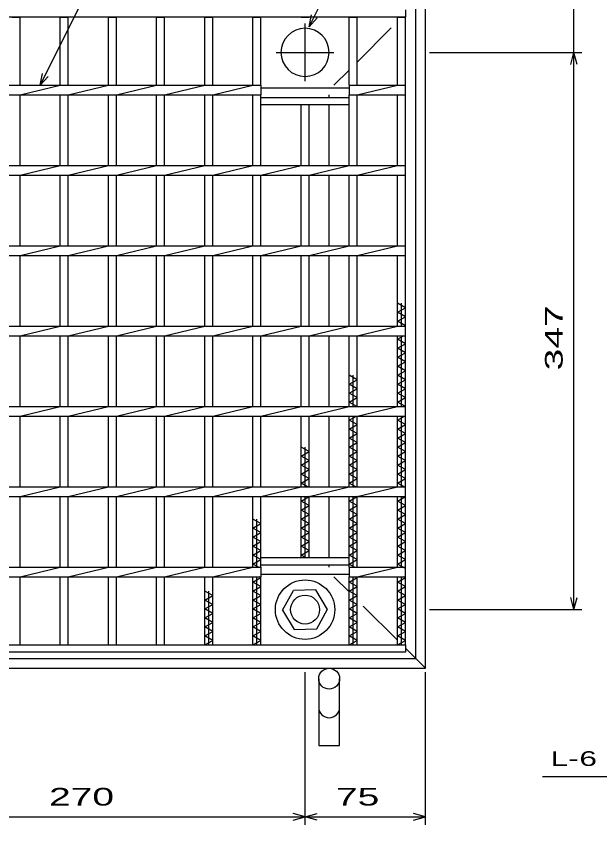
# Model space of a CAD drawing. Units: millimetres, scale not verified. Extents: x -910 to 866, y -641 to 527.
# Drawn here: x -470 to -107, y -233 to 270 of the extents above; entities that cross this region are included whole.
import ezdxf
from ezdxf.enums import TextEntityAlignment as Align

# ---------------------------------------------------------------- set-up
doc = ezdxf.new("R2010")
doc.units = ezdxf.units.MM
doc.header["$LTSCALE"] = 5
doc.linetypes.add('CHAIN', pattern=[18.5, 12, -1.5, 3.5, -1.5])
doc.linetypes.add('DASHED', pattern=[7.5, 6, -1.5])
for name, color, linetype, lineweight in [('16', 3, 'Continuous', 25), ('19', 6, 'Continuous', 25), ('22', 4, 'Continuous', 25)]:
    doc.layers.add(name, color=color, linetype=linetype, lineweight=lineweight)
doc.styles.add('ベクトル', font='')
doc.styles.get('ベクトル').set_extended_font_data('ベクトル')

msp = doc.modelspace()

# ---------------------------------------------------------------- linework, layer by layer
at = {"layer": '16'}
for p, q in [((-228, 274.25), (-228, 269.75)), ((-228, 269.75), (-623, 269.75)), ((-473, 269.75), (-468, 269.75)), ((-468, 227.25), (-468, 269.75)), ((-443, 227.25), (-443, 269.75)), ((-443, 269.75), (-438, 269.75)), ((-438, 227.25), (-438, 269.75)), ((-413, 227.25), (-413, 269.75)), ((-413, 269.75), (-408, 269.75)), ((-408, 227.25), (-408, 269.75)), ((-383, 227.25), (-383, 269.75)), ((-383, 269.75), (-378, 269.75)), ((-378, 227.25), (-378, 269.75)), ((-353, 227.25), (-353, 269.75)), ((-353, 269.75), (-348, 269.75)), ((-348, 227.25), (-348, 269.75)), ((-323, 227.25), (-323, 269.75)), ((-323, 269.75), (-318, 269.75)), ((-318, 227.25), (-318, 269.75)), ((-293, 269.75), (-288, 269.75)), ((-263, 227.25), (-263, 269.75)), ((-263, 269.75), (-258, 269.75)), ((-258, 227.25), (-258, 269.75)), ((-233, 227.25), (-233, 269.75)), ((-233, 269.75), (-228, 269.75)), ((-228, -121.25), (-228, 269.75)), ((-533, 227.25), (-318, 227.25)), ((-468, 221.25), (-443, 227.25)), ((-438, 221.25), (-413, 227.25)), ((-408, 221.25), (-383, 227.25)), ((-378, 221.25), (-353, 227.25)), ((-348, 221.25), (-323, 227.25)), ((-318, 227.25), (-318, 221.25)), ((-263, 227.25), (-228, 227.25)), ((-263, 227.25), (-263, 221.25)), ((-258, 221.25), (-233, 227.25)), ((-228, 221.25), (-228, 227.25)), ((-318, 225.75), (-263, 225.75)), ((-533, 221.25), (-318, 221.25)), ((-468, 177.25), (-468, 221.25)), ((-443, 177.25), (-443, 221.25)), ((-438, 177.25), (-438, 221.25)), ((-413, 177.25), (-413, 221.25)), ((-408, 177.25), (-408, 221.25)), ((-383, 177.25), (-383, 221.25)), ((-378, 177.25), (-378, 221.25)), ((-353, 177.25), (-353, 221.25)), ((-348, 177.25), (-348, 221.25)), ((-323, 177.25), (-323, 221.25)), ((-318, 177.25), (-318, 221.25)), ((-318, 219.75), (-263, 219.75)), ((-318, 215.25), (-318, 219.75)), ((-263, 221.25), (-228, 221.25)), ((-263, 177.25), (-263, 221.25)), ((-263, 215.25), (-263, 219.75)), ((-258, 177.25), (-258, 221.25)), ((-233, 177.25), (-233, 221.25)), ((-318, 215.25), (-263, 215.25)), ((-293, 177.25), (-293, 215.25)), ((-288, 177.25), (-288, 215.25)), ((-623, 177.25), (-228, 177.25)), ((-468, 171.25), (-443, 177.25)), ((-438, 171.25), (-413, 177.25)), ((-408, 171.25), (-383, 177.25)), ((-378, 171.25), (-353, 177.25)), ((-348, 171.25), (-323, 177.25)), ((-318, 171.25), (-293, 177.25)), ((-288, 171.25), (-263, 177.25)), ((-258, 171.25), (-233, 177.25)), ((-228, 171.25), (-228, 177.25)), ((-623, 171.25), (-228, 171.25)), ((-468, 127.25), (-468, 171.25)), ((-443, 127.25), (-443, 171.25)), ((-438, 127.25), (-438, 171.25)), ((-413, 127.25), (-413, 171.25)), ((-408, 127.25), (-408, 171.25)), ((-383, 127.25), (-383, 171.25)), ((-378, 127.25), (-378, 171.25)), ((-353, 127.25), (-353, 171.25)), ((-348, 127.25), (-348, 171.25)), ((-323, 127.25), (-323, 171.25)), ((-318, 127.25), (-318, 171.25)), ((-293, 127.25), (-293, 171.25)), ((-288, 127.25), (-288, 171.25)), ((-263, 127.25), (-263, 171.25)), ((-258, 127.25), (-258, 171.25)), ((-233, 127.25), (-233, 171.25)), ((-623, 127.25), (-228, 127.25)), ((-468, 121.25), (-443, 127.25)), ((-438, 121.25), (-413, 127.25)), ((-408, 121.25), (-383, 127.25)), ((-378, 121.25), (-353, 127.25)), ((-348, 121.25), (-323, 127.25)), ((-318, 121.25), (-293, 127.25)), ((-288, 121.25), (-263, 127.25)), ((-258, 121.25), (-233, 127.25)), ((-228, 121.25), (-228, 127.25)), ((-623, 121.25), (-228, 121.25)), ((-468, 77.25), (-468, 121.25)), ((-443, 77.25), (-443, 121.25)), ((-438, 77.25), (-438, 121.25)), ((-413, 77.25), (-413, 121.25)), ((-408, 77.25), (-408, 121.25)), ((-383, 77.25), (-383, 121.25)), ((-378, 77.25), (-378, 121.25)), ((-353, 77.25), (-353, 121.25)), ((-348, 77.25), (-348, 121.25)), ((-323, 77.25), (-323, 121.25)), ((-318, 77.25), (-318, 121.25)), ((-293, 77.25), (-293, 121.25)), ((-288, 77.25), (-288, 121.25)), ((-263, 77.25), (-263, 121.25)), ((-258, 77.25), (-258, 121.25)), ((-233, 77.25), (-233, 121.25)), ((-228, 88.75), (-233, 91.55)), ((-230.5, 77.25), (-230.5, 91.55)), ((-233, 85.95), (-228, 88.75)), ((-228, 83.15), (-233, 85.95)), ((-233, 80.35), (-228, 83.15)), ((-623, 77.25), (-228, 77.25)), ((-468, 71.25), (-443, 77.25)), ((-438, 71.25), (-413, 77.25)), ((-408, 71.25), (-383, 77.25)), ((-378, 71.25), (-353, 77.25)), ((-348, 71.25), (-323, 77.25)), ((-318, 71.25), (-293, 77.25)), ((-288, 71.25), (-263, 77.25)), ((-258, 71.25), (-233, 77.25)), ((-228, 77.55), (-233, 80.35)), ((-228.536, 77.25), (-228, 77.55)), ((-228, 71.25), (-228, 77.25)), ((-623, 71.25), (-228, 71.25)), ((-468, 27.25), (-468, 71.25)), ((-443, 27.25), (-443, 71.25)), ((-438, 27.25), (-438, 71.25)), ((-413, 27.25), (-413, 71.25)), ((-408, 27.25), (-408, 71.25)), ((-383, 27.25), (-383, 71.25)), ((-378, 27.25), (-378, 71.25)), ((-353, 27.25), (-353, 71.25)), ((-348, 27.25), (-348, 71.25)), ((-323, 27.25), (-323, 71.25)), ((-318, 27.25), (-318, 71.25)), ((-293, 27.25), (-293, 71.25)), ((-288, 27.25), (-288, 71.25)), ((-263, 27.25), (-263, 71.25)), ((-258, 27.25), (-258, 71.25)), ((-233, 27.25), (-233, 71.25)), ((-233, 69.15), (-229.25, 71.25)), ((-230.5, 27.25), (-230.5, 71.25)), ((-228, 66.35), (-233, 69.15)), ((-233, 63.55), (-228, 66.35)), ((-228, 60.75), (-233, 63.55)), ((-233, 57.95), (-228, 60.75)), ((-228, 55.15), (-233, 57.95)), ((-233, 52.35), (-228, 55.15)), ((-228, 49.55), (-233, 52.35)), ((-258, 43.95), (-263, 46.75)), ((-260.5, 27.25), (-260.5, 46.75)), ((-233, 46.75), (-228, 49.55)), ((-228, 43.95), (-233, 46.75)), ((-263, 41.15), (-258, 43.95)), ((-258, 38.35), (-263, 41.15)), ((-233, 41.15), (-228, 43.95)), ((-228, 38.35), (-233, 41.15)), ((-263, 35.55), (-258, 38.35)), ((-258, 32.75), (-263, 35.55)), ((-233, 35.55), (-228, 38.35)), ((-228, 32.75), (-233, 35.55)), ((-263, 29.95), (-258, 32.75)), ((-233, 29.95), (-228, 32.75)), ((-623, 27.25), (-228, 27.25)), ((-468, 21.25), (-443, 27.25)), ((-438, 21.25), (-413, 27.25)), ((-408, 21.25), (-383, 27.25)), ((-378, 21.25), (-353, 27.25)), ((-348, 21.25), (-323, 27.25)), ((-318, 21.25), (-293, 27.25)), ((-288, 21.25), (-263, 27.25)), ((-258.179, 27.25), (-263, 29.95)), ((-258, 21.25), (-233, 27.25)), ((-228, 27.15), (-233, 29.95)), ((-228, 21.25), (-228, 27.25)), ((-623, 21.25), (-228, 21.25)), ((-468, -22.75), (-468, 21.25)), ((-443, -22.75), (-443, 21.25)), ((-438, -22.75), (-438, 21.25)), ((-413, -22.75), (-413, 21.25)), ((-408, -22.75), (-408, 21.25)), ((-383, -22.75), (-383, 21.25)), ((-378, -22.75), (-378, 21.25)), ((-353, -22.75), (-353, 21.25)), ((-348, -22.75), (-348, 21.25)), ((-323, -22.75), (-323, 21.25)), ((-318, -22.75), (-318, 21.25)), ((-293, -22.75), (-293, 21.25)), ((-288, -22.75), (-288, 21.25)), ((-263, -22.75), (-263, 21.25)), ((-263, 18.75), (-258.536, 21.25)), ((-260.5, -22.75), (-260.5, 21.25)), ((-258, -22.75), (-258, 21.25)), ((-233, -22.75), (-233, 21.25)), ((-233, 18.75), (-228.536, 21.25)), ((-230.5, -22.75), (-230.5, 21.25)), ((-258, 15.95), (-263, 18.75)), ((-263, 13.15), (-258, 15.95)), ((-228, 15.95), (-233, 18.75)), ((-233, 13.15), (-228, 15.95)), ((-258, 10.35), (-263, 13.15)), ((-263, 7.55), (-258, 10.35)), ((-228, 10.35), (-233, 13.15)), ((-233, 7.55), (-228, 10.35)), ((-258, 4.75), (-263, 7.55)), ((-228, 4.75), (-233, 7.55)), ((-288, -0.85), (-293, 1.95)), ((-290.5, -22.75), (-290.5, 1.95)), ((-263, 1.95), (-258, 4.75)), ((-258, -0.85), (-263, 1.95)), ((-233, 1.95), (-228, 4.75)), ((-228, -0.85), (-233, 1.95)), ((-293, -3.65), (-288, -0.85)), ((-288, -6.45), (-293, -3.65)), ((-263, -3.65), (-258, -0.85)), ((-258, -6.45), (-263, -3.65)), ((-233, -3.65), (-228, -0.85)), ((-228, -6.45), (-233, -3.65)), ((-293, -9.25), (-288, -6.45)), ((-288, -12.05), (-293, -9.25)), ((-263, -9.25), (-258, -6.45)), ((-258, -12.05), (-263, -9.25)), ((-233, -9.25), (-228, -6.45)), ((-228, -12.05), (-233, -9.25)), ((-293, -14.85), (-288, -12.05)), ((-288, -17.65), (-293, -14.85)), ((-263, -14.85), (-258, -12.05)), ((-258, -17.65), (-263, -14.85)), ((-233, -14.85), (-228, -12.05)), ((-228, -17.65), (-233, -14.85)), ((-293, -20.45), (-288, -17.65)), ((-263, -20.45), (-258, -17.65)), ((-233, -20.45), (-228, -17.65)), ((-623, -22.75), (-228, -22.75)), ((-468, -28.75), (-443, -22.75)), ((-438, -28.75), (-413, -22.75)), ((-408, -28.75), (-383, -22.75)), ((-378, -28.75), (-353, -22.75)), ((-348, -28.75), (-323, -22.75)), ((-318, -28.75), (-293, -22.75)), ((-288.893, -22.75), (-293, -20.45)), ((-288, -28.75), (-263, -22.75)), ((-258.893, -22.75), (-263, -20.45)), ((-258, -28.75), (-233, -22.75)), ((-228, -23.25), (-233, -20.45)), ((-228, -28.75), (-228, -22.75)), ((-623, -28.75), (-228, -28.75)), ((-468, -72.75), (-468, -28.75)), ((-443, -72.75), (-443, -28.75)), ((-438, -72.75), (-438, -28.75)), ((-413, -72.75), (-413, -28.75)), ((-408, -72.75), (-408, -28.75)), ((-383, -72.75), (-383, -28.75)), ((-378, -72.75), (-378, -28.75)), ((-353, -72.75), (-353, -28.75)), ((-348, -72.75), (-348, -28.75)), ((-323, -72.75), (-323, -28.75)), ((-318, -72.75), (-318, -28.75)), ((-293, -66.75), (-293, -28.75)), ((-293, -31.65), (-288, -28.85)), ((-290.5, -66.75), (-290.5, -28.75)), ((-288, -28.85), (-288.179, -28.75)), ((-288, -66.75), (-288, -28.75)), ((-263, -72.75), (-263, -28.75)), ((-263, -31.65), (-258, -28.85)), ((-260.5, -72.75), (-260.5, -28.75)), ((-258, -28.85), (-258.179, -28.75)), ((-258, -72.75), (-258, -28.75)), ((-233, -72.75), (-233, -28.75)), ((-233, -31.65), (-228, -28.85)), ((-230.5, -72.75), (-230.5, -28.75)), ((-228, -28.85), (-228.179, -28.75)), ((-288, -34.45), (-293, -31.65)), ((-293, -37.25), (-288, -34.45)), ((-258, -34.45), (-263, -31.65)), ((-263, -37.25), (-258, -34.45)), ((-228, -34.45), (-233, -31.65)), ((-233, -37.25), (-228, -34.45)), ((-288, -40.05), (-293, -37.25)), ((-293, -42.85), (-288, -40.05)), ((-258, -40.05), (-263, -37.25)), ((-263, -42.85), (-258, -40.05)), ((-228, -40.05), (-233, -37.25)), ((-233, -42.85), (-228, -40.05)), ((-318, -45.65), (-323, -42.85)), ((-320.5, -72.75), (-320.5, -42.85)), ((-288, -45.65), (-293, -42.85)), ((-258, -45.65), (-263, -42.85)), ((-228, -45.65), (-233, -42.85)), ((-323, -48.45), (-318, -45.65)), ((-318, -51.25), (-323, -48.45)), ((-293, -48.45), (-288, -45.65)), ((-288, -51.25), (-293, -48.45)), ((-263, -48.45), (-258, -45.65)), ((-258, -51.25), (-263, -48.45)), ((-233, -48.45), (-228, -45.65)), ((-228, -51.25), (-233, -48.45)), ((-323, -54.05), (-318, -51.25)), ((-318, -56.85), (-323, -54.05)), ((-293, -54.05), (-288, -51.25)), ((-288, -56.85), (-293, -54.05)), ((-263, -54.05), (-258, -51.25)), ((-258, -56.85), (-263, -54.05)), ((-233, -54.05), (-228, -51.25)), ((-228, -56.85), (-233, -54.05)), ((-323, -59.65), (-318, -56.85)), ((-318, -62.45), (-323, -59.65)), ((-293, -59.65), (-288, -56.85)), ((-288, -62.45), (-293, -59.65)), ((-263, -59.65), (-258, -56.85)), ((-258, -62.45), (-263, -59.65)), ((-233, -59.65), (-228, -56.85)), ((-228, -62.45), (-233, -59.65)), ((-323, -65.25), (-318, -62.45)), ((-318, -68.05), (-323, -65.25)), ((-293, -65.25), (-288, -62.45)), ((-290.321, -66.75), (-293, -65.25)), ((-263, -65.25), (-258, -62.45)), ((-258, -68.05), (-263, -65.25)), ((-233, -65.25), (-228, -62.45)), ((-228, -68.05), (-233, -65.25)), ((-323, -70.85), (-318, -68.05)), ((-318, -66.75), (-263, -66.75)), ((-318, -71.25), (-318, -66.75)), ((-263, -71.25), (-263, -66.75)), ((-263, -70.85), (-258, -68.05)), ((-233, -70.85), (-228, -68.05)), ((-533, -72.75), (-318, -72.75)), ((-468, -78.75), (-443, -72.75)), ((-438, -78.75), (-413, -72.75)), ((-408, -78.75), (-383, -72.75)), ((-378, -78.75), (-353, -72.75)), ((-348, -78.75), (-323, -72.75)), ((-319.607, -72.75), (-323, -70.85)), ((-318, -71.25), (-263, -71.25)), ((-318, -72.75), (-318, -78.75)), ((-259.607, -72.75), (-263, -70.85)), ((-263, -72.75), (-228, -72.75)), ((-263, -72.75), (-263, -78.75)), ((-258, -78.75), (-233, -72.75)), ((-228, -73.65), (-233, -70.85)), ((-228, -78.75), (-228, -72.75)), ((-533, -78.75), (-318, -78.75)), ((-468, -121.25), (-468, -78.75)), ((-443, -121.25), (-443, -78.75)), ((-438, -121.25), (-438, -78.75)), ((-413, -121.25), (-413, -78.75)), ((-408, -121.25), (-408, -78.75)), ((-383, -121.25), (-383, -78.75)), ((-378, -121.25), (-378, -78.75)), ((-353, -121.25), (-353, -78.75)), ((-348, -121.25), (-348, -78.75)), ((-323, -121.25), (-323, -78.75)), ((-323, -82.05), (-318, -79.25)), ((-320.5, -121.25), (-320.5, -78.75)), ((-318, -79.25), (-318.893, -78.75)), ((-318, -77.25), (-263, -77.25)), ((-318, -121.25), (-318, -78.75)), ((-263, -78.75), (-228, -78.75)), ((-263, -121.25), (-263, -78.75)), ((-263, -82.05), (-258, -79.25)), ((-260.5, -121.25), (-260.5, -78.75)), ((-258, -79.25), (-258.893, -78.75)), ((-258, -121.25), (-258, -78.75)), ((-233, -121.25), (-233, -78.75)), ((-233, -82.05), (-228, -79.25)), ((-230.5, -121.25), (-230.5, -78.75)), ((-228, -79.25), (-228.893, -78.75)), ((-318, -84.85), (-323, -82.05)), ((-323, -87.65), (-318, -84.85)), ((-258, -84.85), (-263, -82.05)), ((-263, -87.65), (-258, -84.85)), ((-228, -84.85), (-233, -82.05)), ((-233, -87.65), (-228, -84.85)), ((-348, -90.45), (-353, -87.65)), ((-353, -93.25), (-348, -90.45)), ((-350.5, -121.25), (-350.5, -87.65)), ((-318, -90.45), (-323, -87.65)), ((-323, -93.25), (-318, -90.45)), ((-304.496, -99.592), (-297.794, -87.3)), ((-283.798, -86.958), (-297.794, -87.3)), ((-276.5, -99.25), (-283.798, -86.958)), ((-258, -90.45), (-263, -87.65)), ((-263, -93.25), (-258, -90.45)), ((-228, -90.45), (-233, -87.65)), ((-233, -93.25), (-228, -90.45)), ((-348, -96.05), (-353, -93.25)), ((-318, -96.05), (-323, -93.25)), ((-258, -96.05), (-263, -93.25)), ((-228, -96.05), (-233, -93.25)), ((-353, -98.85), (-348, -96.05)), ((-348, -101.65), (-353, -98.85)), ((-323, -98.85), (-318, -96.05)), ((-318, -101.65), (-323, -98.85)), ((-304.496, -99.592), (-297.202, -111.542)), ((-283.206, -111.2), (-276.504, -98.908)), ((-263, -98.85), (-258, -96.05)), ((-258, -101.65), (-263, -98.85)), ((-233, -98.85), (-228, -96.05)), ((-228, -101.65), (-233, -98.85)), ((-353, -104.45), (-348, -101.65)), ((-348, -107.25), (-353, -104.45)), ((-323, -104.45), (-318, -101.65)), ((-318, -107.25), (-323, -104.45)), ((-263, -104.45), (-258, -101.65)), ((-258, -107.25), (-263, -104.45)), ((-233, -104.45), (-228, -101.65)), ((-228, -107.25), (-233, -104.45)), ((-353, -110.05), (-348, -107.25)), ((-348, -112.85), (-353, -110.05)), ((-323, -110.05), (-318, -107.25)), ((-318, -112.85), (-323, -110.05)), ((-263, -110.05), (-258, -107.25)), ((-258, -112.85), (-263, -110.05)), ((-233, -110.05), (-228, -107.25)), ((-228, -112.85), (-233, -110.05)), ((-353, -115.65), (-348, -112.85)), ((-348, -118.45), (-353, -115.65)), ((-323, -115.65), (-318, -112.85)), ((-318, -118.45), (-323, -115.65)), ((-297.202, -111.542), (-283.206, -111.2)), ((-263, -115.65), (-258, -112.85)), ((-258, -118.45), (-263, -115.65)), ((-233, -115.65), (-228, -112.85)), ((-228, -118.45), (-233, -115.65)), ((-353, -121.25), (-348, -118.45)), ((-323, -121.25), (-318, -118.45)), ((-263, -121.25), (-258, -118.45)), ((-233, -121.25), (-228, -118.45)), ((-623, -121.25), (-228, -121.25)), ((-228, -125.75), (-623, -125.75)), ((-473, -121.25), (-468, -121.25)), ((-443, -121.25), (-438, -121.25)), ((-413, -121.25), (-408, -121.25)), ((-383, -121.25), (-378, -121.25)), ((-353, -121.25), (-348, -121.25)), ((-323, -121.25), (-318, -121.25)), ((-293, -121.25), (-288, -121.25)), ((-263, -121.25), (-258, -121.25)), ((-233, -121.25), (-228, -121.25)), ((-228, -121.25), (-228, -125.75))]:
    msp.add_line(p, q, dxfattribs=at)
at = {"layer": '16', "linetype": 'CHAIN'}
for p, q in [((-290.5, 229.75), (-290.5, 265.75)), ((-308.5, 247.75), (-272.5, 247.75))]:
    msp.add_line(p, q, dxfattribs=at)
at = {"layer": '16'}
for radius in [18.5, 9]:
    msp.add_circle((-290.5, -99.25), radius, dxfattribs=at)
for start, end in [(90, 270), (270, 90)]:
    msp.add_arc((-290.5, 247.75), 15, start, end, dxfattribs=at)
at = {"layer": '19'}
for p, q in [((-215.5, -135.75), (-215.5, 284.25)), ((-221.5, -129.75), (-221.5, 278.25)), ((-275.5, 177.25), (-275.5, 215.25)), ((-275.5, 127.25), (-275.5, 171.25)), ((-275.5, 77.25), (-275.5, 121.25)), ((-275.5, 27.25), (-275.5, 71.25)), ((-275.5, -22.75), (-275.5, 21.25)), ((-275.5, -66.75), (-275.5, -28.75)), ((-629.5, -129.75), (-221.5, -129.75)), ((-635.5, -135.75), (-215.5, -135.75)), ((-282, -142.25), (-282, -183.87)), ((-269, -183.87), (-269, -142.25)), ((-282, -183.87), (-269, -183.87))]:
    msp.add_line(p, q, dxfattribs=at)
at = {"layer": '19', "linetype": 'DASHED'}
for p, q in [((-258, 241.75), (-233, 266.75)), ((-272.5, 227.25), (-263, 236.75)), ((-275.5, 219.75), (-275.5, 221.25)), ((-275.5, -72.75), (-275.5, -71.25)), ((-263, -88.25), (-272.5, -78.75)), ((-233, -118.25), (-258, -93.25)), ((-215.5, -135.75), (-228, -123.25))]:
    msp.add_line(p, q, dxfattribs=at)
at = {"layer": '19'}
msp.add_circle((-275.5, -142.25), 6.5, dxfattribs=at)
msp.add_arc((-275.5, -160.09), 6.5, 180, 0, dxfattribs=at)
at = {"layer": '22'}
for p, q in [((-455.5, 227.25), (-371.75, 394.75)), ((-288, 263.75), (-248, 343.75)), ((-123, 247.75), (-123, 284.25)), ((-288, 263.75), (-286.5, 271.05)), ((-288, 263.75), (-283, 269.25)), ((-213, 247.75), (-118, 247.75)), ((-125, 240.25), (-123, 247.75)), ((-121, 240.25), (-123, 247.75)), ((-123, -99.25), (-123, 247.75)), ((-455.5, 227.25), (-454, 234.55)), ((-455.5, 227.25), (-450.5, 232.75)), ((-123, -99.25), (-125, -91.75)), ((-123, -99.25), (-121, -91.75)), ((-213, -99.25), (-118, -99.25)), ((-290.5, -233.25), (-290.5, -138.25)), ((-215.5, -233.25), (-215.5, -138.25)), ((-142.5, -203.25), (-42.5, -203.25)), ((-290.5, -228.25), (-298, -226.25)), ((-290.5, -228.25), (-283, -226.25)), ((-215.5, -228.25), (-223, -226.25)), ((-560.5, -228.25), (-290.5, -228.25)), ((-298, -230.25), (-290.5, -228.25)), ((-283, -230.25), (-290.5, -228.25)), ((-290.5, -228.25), (-215.5, -228.25)), ((-223, -230.25), (-215.5, -228.25))]:
    msp.add_line(p, q, dxfattribs=at)

# ---------------------------------------------------------------- texts
at = {"layer": '22', "color": 2, "style": 'ベクトル', "width": 1.65}
msp.add_text(' 347 ', height=11, rotation=90, dxfattribs=at).set_placement((-135.5, 43), align=Align.MIDDLE_LEFT)
at = {"layer": '22', "color": 2, "style": 'ベクトル'}
for s, height, width, p in [('L-', 9.164, 1.6, (-137.5, -192)), (' 6 ', 9.164, 1.6, (-125, -192)), (' 270 ', 11, 1.65, (-456.75, -215.75)), (' 75 ', 11, 1.65, (-278, -215.75))]:
    msp.add_text(s, height=height, dxfattribs=dict(at, width=width)).set_placement(p, align=Align.MIDDLE_LEFT)

doc.saveas('drawing.dxf')
